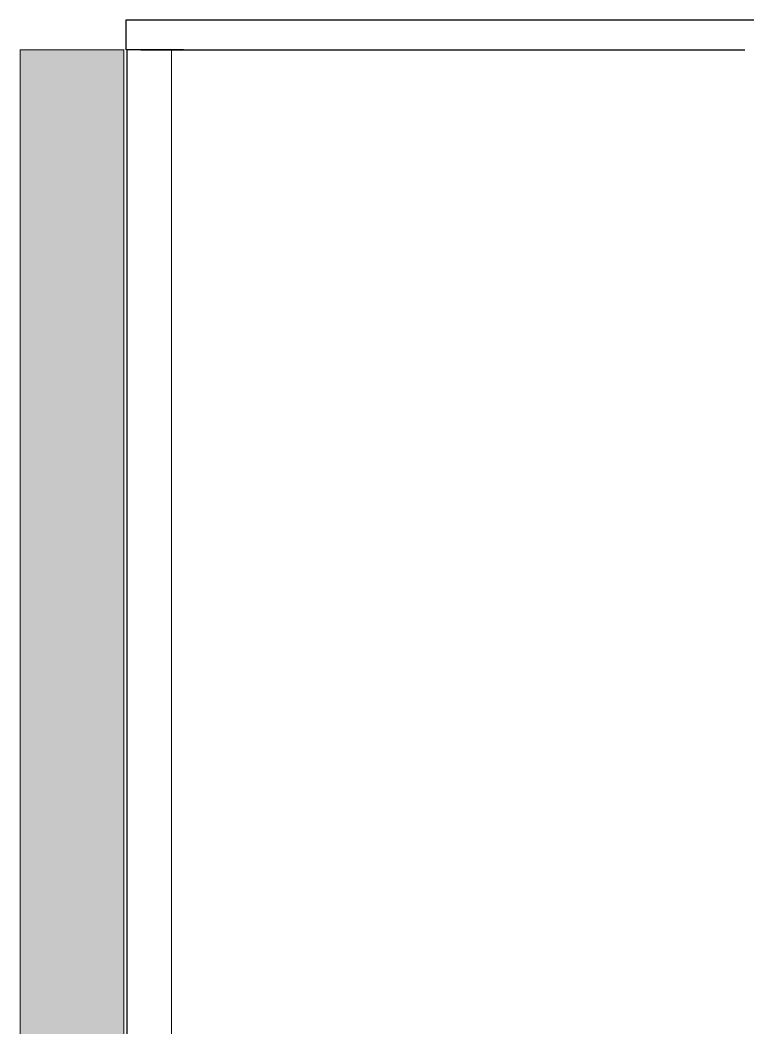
# Model space of a CAD drawing. Header units: metres. Extents: x -355 to -223, y 3 to 561.
# Drawn here: x -277.527 to -277.4537, y 541.7125 to 541.814 of the extents above; entities that cross this region are included whole.
import ezdxf

# ---------------------------------------------------------------- set-up
doc = ezdxf.new("R2010")
doc.units = ezdxf.units.M
doc.linetypes.add('JacobsDash', pattern=[0.0045, 0.003, -0.0015])
for name, color, linetype, lineweight in [('A-GENM', 7, 'Continuous', 25), ('A-SIGN', 7, 'Continuous', 9), ('S-BEAM-HDLN', 7, 'JacobsDash', 15)]:
    doc.layers.add(name, color=color, linetype=linetype, lineweight=lineweight)

# ---------------------------------------------------------------- blocks, each defined once
blk = doc.blocks.new('T2D_STATIC SIGN BRACKET BR_08 _3750 WX2700 H_ - SIGN BRACKET 400x400-7293269-DRG-2873035 - CONSTRUCTION SEQUENCE STAGE A9')
at = {"layer": 'A-GENM'}
for p, q in [((-1138.15734, 541.81396), (-1138.15734, 541.81096)), ((-1138.11284, 541.81396), (-1138.15734, 541.81396)), ((-1138.06834, 541.81396), (-1138.11284, 541.81396)), ((-1138.15734, 541.81096), (-1138.15734, 541.81096)), ((-1138.15724, 541.81096), (-1138.15724, 538.06296)), ((-1138.15153, 541.81096), (-1138.15724, 541.81096)), ((-1138.15583, 541.81096), (-1138.11284, 541.81096)), ((-1138.11279, 541.81096), (-1138.09499, 541.81096))]:
    blk.add_line(p, q, dxfattribs=at)
at = {"layer": 'S-BEAM-HDLN'}
blk.add_line((-1138.15274, 541.81096), (-1138.15274, 538.06296), dxfattribs=at)
blk = doc.blocks.new('N5S-AWS-001 SIGN3 - N5S-AWS-001 SIGN-9283896-DRG-2873035 - CONSTRUCTION SEQUENCE STAGE A9')
at = {"layer": 'A-SIGN', "true_color": 0xc0c0c0}
blk.add_hatch(color=9, dxfattribs=at).paths.add_polyline_path([(213.89776, 1202.56109), (213.90044, 1202.55101), (214.09373, 1202.60238), (214.09105, 1202.61246), (213.94077, 1202.57252)])
at = {"layer": 'A-SIGN'}
for p, q in [((214.09105, 1202.61246), (213.89776, 1202.56109)), ((214.09373, 1202.60238), (214.09105, 1202.61246)), ((213.90044, 1202.55101), (214.09373, 1202.60238))]:
    blk.add_line(p, q, dxfattribs=at)

msp = doc.modelspace()

# ---------------------------------------------------------------- block references
at = {"layer": 'A-GENM'}
msp.add_blockref('T2D_STATIC SIGN BRACKET BR_08 _3750 WX2700 H_ - SIGN BRACKET 400x400-7293269-DRG-2873035 - CONSTRUCTION SEQUENCE STAGE A9', (860.641, 0), dxfattribs=at)
at = {"layer": 'A-SIGN', "rotation": 75.11694444444437}
msp.add_blockref('N5S-AWS-001 SIGN3 - N5S-AWS-001 SIGN-9283896-DRG-2873035 - CONSTRUCTION SEQUENCE STAGE A9', (829.75169, 26.01483), dxfattribs=at)

doc.saveas('drawing.dxf')
